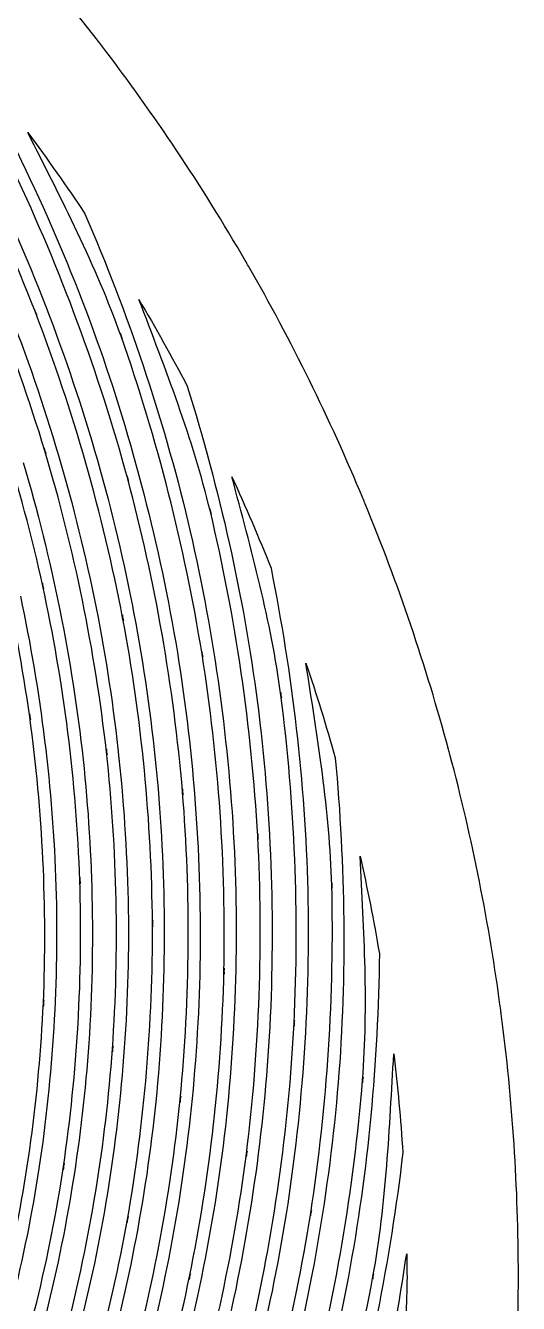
# Model space of a CAD drawing. Extents: x 289 to 439, y 190 to 340.
# Drawn here: x 420.6 to 438.86, y 263.85 to 311.14 of the extents above; entities that cross this region are included whole.
import ezdxf

# ---------------------------------------------------------------- set-up
doc = ezdxf.new("R2010")
doc.units = 0
doc.layers.add('seconds_wheel', color=7, linetype='CONTINUOUS')

msp = doc.modelspace()

# ---------------------------------------------------------------- linework, layer by layer
at = {"layer": 'seconds_wheel', "color": 7}
for p, q in [((420.68219, 307.18309), (420.68219, 307.18309)), ((424.797152, 301.010649), (424.797152, 301.010649)), ((421.012177, 300.44141), (420.937339, 300.634905)), ((420.966033, 300.534863), (420.966033, 300.534863)), ((424.179053, 299.559633), (424.11236, 299.749251)), ((424.137952, 299.649594), (424.137952, 299.649594)), ((421.357676, 295.302749), (421.29641, 295.507103)), ((421.318125, 295.400856), (421.318125, 295.400856)), ((424.420245, 294.272458), (424.366345, 294.472159)), ((424.384181, 294.369402), (424.384181, 294.369402)), ((428.243605, 294.443851), (428.243605, 294.443851)), ((427.477771, 293.064184), (427.43085, 293.259619)), ((427.445199, 293.160349), (427.445199, 293.160349)), ((421.275084, 290.293991), (421.227774, 290.508814)), ((421.241347, 290.400238), (421.241347, 290.400238)), ((424.227137, 289.125268), (424.187196, 289.335049)), ((424.197668, 289.228802), (424.197668, 289.228802)), ((427.164843, 287.780499), (427.131885, 287.984853)), ((427.138864, 287.881706), (427.138864, 287.881706)), ((430.984716, 287.552493), (430.984716, 287.552493)), ((430.079674, 286.259298), (430.053305, 286.458609)), ((430.057182, 286.358954), (430.057182, 286.358954)), ((420.783397, 285.44887), (420.752376, 285.673773)), ((420.757805, 285.557833), (420.757805, 285.557833)), ((423.62106, 284.152184), (423.596631, 284.370884)), ((423.598948, 284.260758), (423.598958, 284.260758)), ((426.434683, 282.68178), (426.417234, 282.894274)), ((426.416471, 282.786087), (426.416458, 282.786087)), ((429.20061, 281.139639), (429.20061, 281.139639)), ((429.215733, 281.036882), (429.204487, 281.243947)), ((432.991012, 280.409864), (432.991012, 280.409864)), ((422.611708, 279.500945), (422.611708, 279.500945)), ((422.626056, 279.385391), (422.617913, 279.612621)), ((431.943658, 279.321022), (431.943658, 279.321022)), ((431.955678, 279.219425), (431.950251, 279.420676)), ((425.301632, 277.909944), (425.301635, 277.909944)), ((425.312491, 277.799044), (425.310938, 278.019681)), ((427.956659, 276.042857), (427.961312, 276.25574)), ((427.949292, 276.149104), (427.949292, 276.149104)), ((421.261512, 274.973014), (421.261512, 274.973014)), ((421.267328, 274.854745), (421.277411, 275.088567)), ((430.550806, 274.11644), (430.561275, 274.323507)), ((430.546542, 274.219973), (430.546542, 274.219973)), ((423.823851, 273.162927), (423.840137, 273.389383)), ((423.821524, 273.275767), (423.821535, 273.275767)), ((434.240003, 273.096231), (434.240003, 273.096231)), ((433.084083, 272.120616), (433.084076, 272.120616)), ((433.085247, 272.022122), (433.101533, 272.222597)), ((426.329999, 271.304369), (426.351714, 271.523845)), ((426.330776, 271.414882), (426.330763, 271.414882)), ((428.776396, 269.281014), (428.803538, 269.492732)), ((428.780272, 269.386871), (428.780272, 269.386871)), ((421.999428, 268.798633), (422.033939, 269.030129)), ((422.00602, 268.916513), (422.00602, 268.916513)), ((431.154945, 267.094406), (431.186741, 267.299147)), ((431.161536, 267.199103), (431.161536, 267.199103)), ((424.365568, 266.848564), (424.405122, 267.072304)), ((424.375264, 266.962954), (424.375264, 266.962954)), ((434.717333, 265.693024), (434.717341, 265.693024)), ((426.663463, 264.738735), (426.70767, 264.954721)), ((426.675872, 264.850024), (426.675872, 264.850024)), ((433.457104, 264.746877), (433.493555, 264.944249)), ((433.4668, 264.848471), (433.4668, 264.848471))]:
    msp.add_line(p, q, dxfattribs=at)
for points in [[(423.266255, 310.602401), (421.324257, 313.123591), (419.223754, 315.518616), (416.977484, 317.772951)], [(420.966033, 300.534863), (419.497301, 304.316819), (417.695657, 307.96072), (415.582307, 311.423688)], [(423.430281, 310.38952), (423.375733, 310.460578), (423.321057, 310.531538), (423.266255, 310.602401)], [(428.737231, 302.446542), (427.138838, 305.204287), (425.36626, 307.857326), (423.430281, 310.38952)], [(418.36646, 310.125063), (420.329037, 306.627253), (422.014543, 302.980585), (423.34885, 299.197848)], [(420.68219, 307.18309), (421.414283, 306.200494), (422.12077, 305.199078), (422.800939, 304.179851)], [(424.137952, 299.649594), (423.211329, 302.258136), (421.932681, 304.715269), (420.68219, 307.18309)], [(421.318125, 295.400856), (420.179069, 299.159977), (418.708342, 302.810086), (416.922423, 306.308293)], [(424.384181, 294.369402), (423.318879, 298.284393), (421.908133, 302.096591), (420.168015, 305.761932)], [(419.432036, 305.227594), (421.140929, 301.605363), (422.524111, 297.838514), (423.565997, 293.971553)], [(422.800939, 304.179851), (424.386917, 300.495501), (425.682564, 296.691926), (426.614216, 292.790034)], [(428.857051, 302.241028), (428.81722, 302.309596), (428.77728, 302.378101), (428.737231, 302.446542)], [(433.094545, 293.648159), (431.866634, 296.599836), (430.451248, 299.469981), (428.857051, 302.241028)], [(421.241347, 290.400238), (420.420951, 294.108791), (419.27238, 297.736724), (417.808464, 301.241371)], [(424.797152, 301.010649), (425.422456, 299.957001), (426.020332, 298.887316), (426.590177, 297.802672)], [(427.445199, 293.160349), (426.79629, 295.850375), (425.786087, 298.428033), (424.797152, 301.010649)], [(420.937339, 300.634905), (420.949875, 300.602481), (420.953551, 300.567305), (420.966033, 300.534863)], [(424.197668, 289.228802), (423.457782, 293.085864), (422.376457, 296.869392), (420.966033, 300.534863)], [(420.966033, 300.534863), (420.978636, 300.502411), (420.999626, 300.473882), (421.012177, 300.44141)], [(420.19322, 300.054809), (421.576336, 296.433168), (422.633978, 292.695682), (423.354279, 288.886406)], [(424.11236, 299.749251), (424.123819, 299.716852), (424.126541, 299.68201), (424.137952, 299.649594)], [(427.138864, 287.881706), (426.488568, 291.885661), (425.484861, 295.823556), (424.137952, 299.649594)], [(424.137952, 299.649594), (424.149009, 299.618466), (424.168039, 299.590779), (424.179053, 299.559633)], [(423.34885, 299.197848), (424.670002, 295.416411), (425.652217, 291.525347), (426.284229, 287.569942)], [(426.590177, 297.802672), (427.782575, 293.972846), (428.673486, 290.054625), (429.192078, 286.076662)], [(420.757805, 285.55782), (420.24349, 289.191676), (419.406576, 292.772491), (418.255946, 296.257415)], [(421.29641, 295.507103), (421.306859, 295.472421), (421.307737, 295.435553), (421.318125, 295.400856)], [(423.598958, 284.260758), (423.170874, 288.03454), (422.407473, 291.762571), (421.318125, 295.400856)], [(421.318125, 295.400856), (421.328371, 295.367042), (421.347484, 295.336581), (421.357676, 295.302749)], [(420.514677, 294.973926), (421.579232, 291.382756), (422.321559, 287.704006), (422.73308, 283.981178)], [(424.366345, 294.472159), (424.37544, 294.438531), (424.375139, 294.403042), (424.384181, 294.369402)], [(426.416458, 282.786087), (426.083849, 286.700091), (425.403723, 290.576035), (424.384181, 294.369402)], [(424.384181, 294.369402), (424.393253, 294.336066), (424.411224, 294.305809), (424.420245, 294.272458)], [(428.243605, 294.443851), (428.755502, 293.330364), (429.238432, 292.203786), (429.691907, 291.065255)], [(430.057182, 286.358954), (429.692979, 289.102311), (428.959067, 291.772142), (428.243605, 294.443851)], [(423.565997, 293.971553), (424.562469, 290.226208), (425.223148, 286.399822), (425.541271, 282.537142)], [(427.43085, 293.259619), (427.438662, 293.227039), (427.437435, 293.192938), (427.445199, 293.160349)], [(433.178301, 293.449621), (433.150477, 293.51584), (433.122559, 293.58202), (433.094545, 293.648159)], [(436.267237, 284.350719), (435.433147, 287.446597), (434.401384, 290.4858), (433.178301, 293.449621)], [(426.614216, 292.790034), (427.532653, 288.891458), (428.102897, 284.919464), (428.318057, 280.919776)], [(429.20061, 281.139639), (428.97266, 285.190858), (428.385397, 289.213287), (427.445199, 293.160349)], [(427.445199, 293.160349), (427.453151, 293.127382), (427.469864, 293.097163), (427.477771, 293.064184)], [(429.691907, 291.065255), (430.477319, 287.131916), (430.953725, 283.142366), (431.053738, 279.13218)], [(421.227774, 290.508814), (421.235609, 290.473114), (421.233578, 290.435951), (421.241347, 290.400238)], [(422.611708, 279.500945), (422.47982, 283.167709), (422.021359, 286.814885), (421.241347, 290.400238)], [(421.241347, 290.400238), (421.24939, 290.363884), (421.267104, 290.33036), (421.275084, 290.293991)], [(420.410367, 290.02876), (421.168628, 286.492173), (421.609495, 282.895524), (421.72838, 279.280305)], [(424.187196, 289.335049), (424.193858, 289.300018), (424.191065, 289.263842), (424.197668, 289.228802)], [(425.301635, 277.909944), (425.270277, 281.708237), (424.900948, 285.496202), (424.197668, 289.228802)], [(424.197668, 289.228802), (424.204439, 289.193491), (424.220422, 289.160589), (424.227137, 289.125268)], [(423.354279, 288.886406), (424.03789, 285.202312), (424.391326, 281.464774), (424.411326, 277.718002)], [(426.284229, 287.569942), (426.883612, 283.741293), (427.140376, 279.867535), (427.053167, 275.993223)], [(427.131885, 287.984853), (427.137368, 287.950757), (427.133437, 287.915808), (427.138864, 287.881706)], [(427.949292, 276.149104), (428.027488, 280.076369), (427.756474, 284.002369), (427.138864, 287.881706)], [(427.138864, 287.881706), (427.144459, 287.847256), (427.159302, 287.81496), (427.164843, 287.780499)], [(430.984716, 287.552493), (431.377448, 286.391558), (431.74, 285.220632), (432.072007, 284.040895)], [(431.943658, 279.321022), (431.868257, 282.087832), (431.407833, 284.819067), (430.984716, 287.552493)], [(430.053305, 286.458609), (430.05764, 286.425582), (430.052898, 286.391987), (430.057182, 286.358954)], [(430.546542, 274.219973), (430.743178, 278.272872), (430.579544, 282.335127), (430.057182, 286.358954)], [(430.057182, 286.358954), (430.061672, 286.325128), (430.075232, 286.293132), (430.079674, 286.259298)], [(420.752376, 285.673773), (420.757739, 285.635375), (420.752631, 285.596238), (420.757805, 285.557833)], [(429.192078, 286.076662), (429.697958, 282.103904), (429.849618, 278.094298), (429.645763, 274.094727)], [(420.757805, 285.557833), (420.763044, 285.520817), (420.778225, 285.485896), (420.783397, 285.44887)], [(421.261512, 274.973001), (421.40885, 278.509418), (421.240522, 282.051373), (420.757805, 285.55782)], [(423.596631, 284.370884), (423.600717, 284.334316), (423.594951, 284.297331), (423.598948, 284.260758)], [(423.821535, 273.275767), (424.074025, 276.936961), (423.99982, 280.612777), (423.598958, 284.260758)], [(423.598958, 284.260758), (423.60313, 284.223986), (423.616954, 284.188963), (423.62106, 284.152184)], [(436.316095, 284.173899), (436.299881, 284.232859), (436.283595, 284.291799), (436.267237, 284.350719)], [(422.73308, 283.981178), (423.117914, 280.384162), (423.180287, 276.760345), (422.920758, 273.15207)], [(432.072007, 284.040895), (432.442274, 280.045732), (432.49932, 276.027182), (432.17942, 272.027552)], [(438.199468, 274.704293), (437.775723, 277.898005), (437.146629, 281.061093), (436.316095, 284.173899)], [(426.417234, 282.894274), (426.420233, 282.858263), (426.413505, 282.822103), (426.416471, 282.786087)], [(425.541271, 282.537142), (425.836159, 278.802122), (425.797412, 275.048454), (425.426107, 271.320268)], [(426.330763, 271.414882), (426.696562, 275.195456), (426.72546, 279.000629), (426.416458, 282.786087)], [(426.416458, 282.786087), (426.419451, 282.750845), (426.431743, 282.717026), (426.434683, 282.68178)], [(428.318057, 280.919776), (428.513972, 277.049544), (428.364794, 273.169351), (427.872903, 269.325605)], [(428.780272, 269.386871), (429.268652, 273.284401), (429.40922, 277.217302), (429.20061, 281.139639)], [(429.204487, 281.243947), (429.206396, 281.209135), (429.198757, 281.174451), (429.20061, 281.139639)], [(429.20061, 281.139639), (429.20257, 281.105001), (429.213836, 281.071523), (429.215733, 281.036882)], [(432.991012, 280.409864), (433.260215, 279.214686), (433.498383, 278.012728), (433.705275, 276.805204)], [(433.084076, 272.120616), (433.298433, 274.88096), (433.138574, 277.646597), (432.991012, 280.409864)], [(422.00602, 268.916513), (422.522233, 272.419579), (422.725614, 275.961568), (422.611708, 279.500945)], [(422.617913, 279.612621), (422.619186, 279.575279), (422.610506, 279.538284), (422.611708, 279.500945)], [(422.611708, 279.500945), (422.613108, 279.462076), (422.62473, 279.424258), (422.626056, 279.385391)], [(421.72838, 279.280305), (421.829641, 275.792532), (421.618216, 272.302679), (421.097875, 268.852144)], [(431.053738, 279.13218), (431.141847, 275.127721), (430.873154, 271.123382), (430.252227, 267.166142)], [(431.161536, 267.199103), (431.780671, 271.208619), (432.042371, 275.264998), (431.943658, 279.321022)], [(431.950251, 279.420676), (431.951116, 279.387328), (431.942846, 279.35437), (431.943658, 279.321022)], [(431.943658, 279.321022), (431.9446, 279.286865), (431.954797, 279.253585), (431.955678, 279.219425)], [(424.411326, 277.718002), (424.417732, 274.101536), (424.101185, 270.491884), (423.465956, 266.931546)], [(424.375264, 266.962954), (425.008801, 270.577096), (425.319013, 274.240584), (425.301635, 277.909944)], [(425.310938, 278.019681), (425.311193, 277.982897), (425.301457, 277.946728), (425.301632, 277.909944)], [(425.301635, 277.909944), (425.30194, 277.872727), (425.312249, 277.836264), (425.312491, 277.799044)], [(433.705275, 276.805204), (433.655888, 272.793717), (433.29237, 268.791552), (432.556328, 264.847308)], [(427.961312, 276.25574), (427.960548, 276.219905), (427.950122, 276.184936), (427.949292, 276.149104)], [(427.053167, 275.993223), (426.956177, 272.248095), (426.524968, 268.518784), (425.766177, 264.850024)], [(426.675872, 264.850024), (427.434737, 268.571408), (427.86125, 272.352277), (427.949292, 276.149104)], [(427.949292, 276.149104), (427.94858, 276.113539), (427.957425, 276.078422), (427.956659, 276.042857)], [(419.884945, 264.849622), (420.644744, 268.17639), (421.105791, 271.564331), (421.261512, 274.973001)], [(421.261512, 274.973014), (421.259857, 274.933496), (421.269054, 274.89426), (421.267328, 274.854745)], [(421.277411, 275.088567), (421.275705, 275.049645), (421.263289, 275.011931), (421.261512, 274.973014)], [(430.561275, 274.323507), (430.559519, 274.288621), (430.548342, 274.254856), (430.546542, 274.219973)], [(438.217694, 274.575942), (438.211655, 274.618731), (438.20558, 274.661515), (438.199468, 274.704293)], [(438.853242, 264.884922), (438.850991, 268.125601), (438.638697, 271.362726), (438.217694, 274.575942)], [(429.645763, 274.094727), (429.4361, 270.224271), (428.881943, 266.380621), (427.990783, 262.608356)], [(428.899705, 262.574618), (429.792862, 266.400145), (430.344029, 270.296916), (430.546542, 274.219973)], [(430.546542, 274.219973), (430.544862, 274.185406), (430.552537, 274.151007), (430.550806, 274.11644)], [(423.840137, 273.389383), (423.837426, 273.351023), (423.824309, 273.314119), (423.821524, 273.275767)], [(422.920758, 273.15207), (422.657047, 269.672993), (422.082033, 266.224809), (421.204122, 262.847992)], [(422.113431, 262.815034), (422.993265, 266.244322), (423.565116, 269.744861), (423.821535, 273.275767)], [(423.821535, 273.275767), (423.818941, 273.238158), (423.826534, 273.200533), (423.823851, 273.162927)], [(433.4668, 264.848471), (433.967917, 267.569517), (434.075712, 270.336355), (434.240003, 273.096231)], [(434.240003, 273.096231), (434.382762, 271.879668), (434.493959, 270.659608), (434.57348, 269.437281)], [(432.17942, 272.027552), (431.848364, 268.037253), (431.163063, 264.084164), (430.132021, 260.21507)], [(431.03939, 260.149151), (432.074143, 264.071335), (432.758345, 268.077339), (433.084076, 272.120616)], [(433.084076, 272.120616), (433.081528, 272.087815), (433.087823, 272.054918), (433.085247, 272.022122)], [(433.101533, 272.222597), (433.098809, 272.188147), (433.086858, 272.155061), (433.084083, 272.120616)], [(426.351714, 271.523845), (426.348082, 271.486962), (426.334474, 271.451758), (426.330776, 271.414882)], [(425.426107, 271.320268), (425.054543, 267.722236), (424.361862, 264.1651), (423.357769, 260.690082)], [(424.265525, 260.624162), (425.273273, 264.152388), (425.964485, 267.763702), (426.330763, 271.414882)], [(426.330763, 271.414882), (426.327207, 271.378141), (426.333593, 271.341107), (426.329999, 271.304369)], [(427.872903, 269.325605), (427.384704, 265.610554), (426.565957, 261.946755), (425.427271, 258.376678)], [(426.331926, 258.279734), (427.476236, 261.902164), (428.295799, 265.619096), (428.780272, 269.386871)], [(428.780272, 269.386871), (428.775874, 269.351764), (428.780858, 269.316113), (428.776396, 269.281014)], [(428.803538, 269.492732), (428.798981, 269.456818), (428.78489, 269.422777), (428.780272, 269.386871)], [(434.57348, 269.437281), (434.105287, 265.453502), (433.324947, 261.51216), (432.180971, 257.667067)], [(421.097875, 268.852144), (420.583076, 265.531912), (419.771968, 262.265028), (418.674344, 259.089388)], [(419.579387, 258.993998), (420.682776, 262.222733), (421.494703, 265.543191), (422.00602, 268.916513)], [(422.00602, 268.916513), (422.00027, 268.877501), (422.005257, 268.837634), (421.999428, 268.798633)], [(422.033939, 269.030129), (422.028161, 268.991479), (422.011875, 268.95515), (422.00602, 268.916513)], [(428.306811, 255.789897), (429.59488, 259.50069), (430.550327, 263.318809), (431.161536, 267.199103)], [(431.161536, 267.199103), (431.15619, 267.164477), (431.160339, 267.129027), (431.154945, 267.094406)], [(431.186741, 267.299147), (431.181433, 267.265099), (431.166899, 267.233143), (431.161536, 267.199103)], [(423.465956, 266.931546), (422.839744, 263.49906), (421.907522, 260.12962), (420.681414, 256.863229)], [(421.58258, 256.736043), (422.816153, 260.055017), (423.750786, 263.477706), (424.375264, 266.962954)], [(424.375264, 266.962954), (424.368643, 266.925187), (424.37226, 266.886318), (424.365568, 266.848564)], [(424.405122, 267.072304), (424.398514, 267.035023), (424.381941, 267.000219), (424.375264, 266.962954)], [(430.252227, 267.166142), (429.639186, 263.338885), (428.686256, 259.574622), (427.405645, 255.916696)], [(433.085618, 257.570126), (433.868622, 260.224188), (434.288, 262.960857), (434.717333, 265.693024)], [(434.717341, 265.693024), (434.722798, 265.408947), (434.726547, 265.12484), (434.728587, 264.840718)], [(425.766177, 264.850024), (425.020375, 261.309313), (423.959358, 257.842388), (422.596975, 254.490496)], [(423.493487, 254.332288), (424.865121, 257.736751), (425.930017, 261.256544), (426.675872, 264.850024)], [(426.675872, 264.850024), (426.668399, 264.813375), (426.671003, 264.775371), (426.663463, 264.738735)], [(426.70767, 264.954721), (426.700306, 264.918924), (426.6833, 264.885806), (426.675872, 264.850024)], [(432.556328, 264.847308), (431.810065, 260.912758), (430.715209, 257.053255), (429.285529, 253.312467)], [(430.181268, 253.153096), (431.620666, 256.946636), (432.720247, 260.860194), (433.4668, 264.848471)], [(433.18528, 236.331856), (436.91384, 245.369789), (438.839281, 255.049551), (438.853242, 264.826369)], [(433.4668, 264.848471), (433.460624, 264.81495), (433.463328, 264.780393), (433.457104, 264.746877)], [(433.493555, 264.944249), (433.487491, 264.911591), (433.472911, 264.881119), (433.4668, 264.848471)], [(434.728587, 264.840718), (434.710563, 263.841118), (434.67139, 262.842012), (434.611094, 261.844069)], [(438.855955, 264.840718), (438.855055, 264.855453), (438.85415, 264.870188), (438.853242, 264.884922)], [(438.853242, 264.826369), (438.854146, 264.831152), (438.855051, 264.835935), (438.855955, 264.840718)]]:
    msp.add_open_spline(points, degree=3, dxfattribs=at)

doc.saveas('drawing.dxf')
